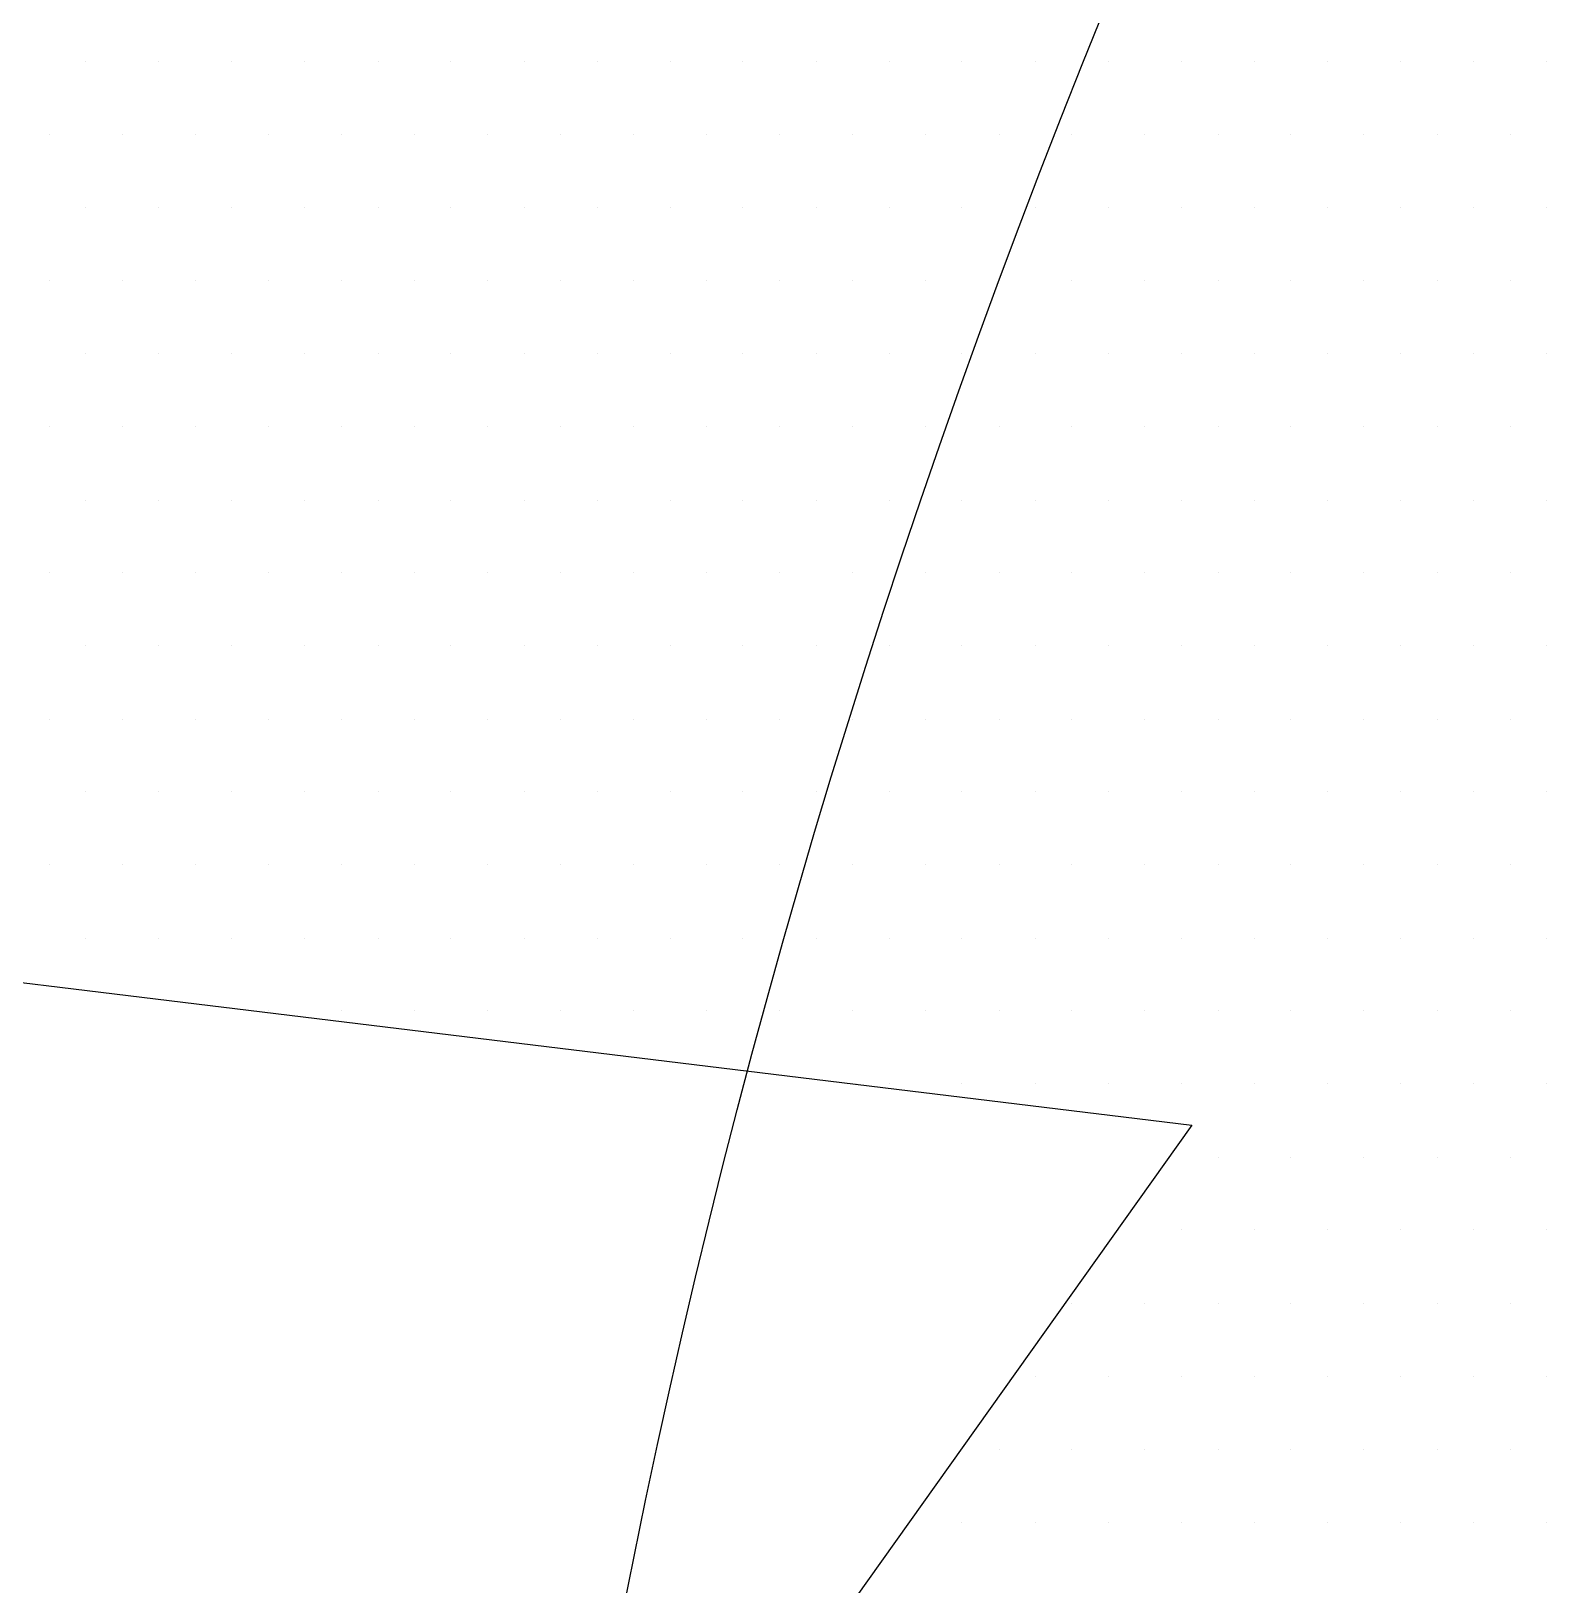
# Model space of a CAD drawing. Header units: metres. Extents: x 9606 to 9900, y 4805 to 4952.
# Drawn here: x 9862.6355 to 9863.0173, y 4852.7989 to 4853.1892 of the extents above; entities that cross this region are included whole.
import ezdxf

# ---------------------------------------------------------------- set-up
doc = ezdxf.new("R2010")
doc.units = ezdxf.units.M
doc.header["$LTSCALE"] = 2
doc.linetypes.add('CACHEX2', pattern=[0.75, 0.5, -0.25])
for name, color, linetype in [('CARTOUCHE', 7, 'Continuous'), ('LOGO', 4, 'Continuous'), ('rosace', 7, 'Continuous')]:
    doc.layers.add(name, color=color, linetype=linetype)

# ---------------------------------------------------------------- blocks, each defined once
blk = doc.blocks.new('A$C715108E3')
at = {"layer": 'LOGO', "color": 131}
for p, q in [((-20.4322, -10.2125), (-20.4322, -10.2125)), ((-20.3403, -10.2125), (-20.3403, -10.2125)), ((-20.2487, -10.2125), (-20.2487, -10.2125)), ((-20.157, -10.2125), (-20.157, -10.2125)), ((-20.065, -10.2125), (-20.065, -10.2125)), ((-19.9737, -10.2125), (-19.9737, -10.2125)), ((-19.8817, -10.2125), (-19.8817, -10.2125)), ((-19.7897, -10.2125), (-19.7897, -10.2125)), ((-19.6979, -10.2125), (-19.6979, -10.2125)), ((-19.6068, -10.2125), (-19.6068, -10.2125)), ((-19.5146, -10.2125), (-19.5146, -10.2125)), ((-19.4228, -10.2125), (-19.4228, -10.2125)), ((-19.3317, -10.2125), (-19.3317, -10.2125)), ((-19.2397, -10.2125), (-19.2397, -10.2125)), ((-19.1476, -10.2125), (-19.1476, -10.2125)), ((-19.0564, -10.2125), (-19.0564, -10.2125)), ((-18.9643, -10.2125), (-18.9643, -10.2125)), ((-18.8725, -10.2125), (-18.8725, -10.2125)), ((-18.7811, -10.2125), (-18.7811, -10.2125)), ((-18.689, -10.2125), (-18.689, -10.2125)), ((-18.5974, -10.2125), (-18.5974, -10.2125)), ((-20.4779, -10.304), (-20.4779, -10.304)), ((-20.3864, -10.304), (-20.3864, -10.304)), ((-20.2946, -10.304), (-20.2946, -10.304)), ((-20.2026, -10.304), (-20.2026, -10.304)), ((-20.1113, -10.304), (-20.1113, -10.304)), ((-20.0195, -10.304), (-20.0195, -10.304)), ((-19.9275, -10.304), (-19.9275, -10.304)), ((-19.8354, -10.304), (-19.8354, -10.304)), ((-19.7444, -10.304), (-19.7444, -10.304)), ((-19.6525, -10.304), (-19.6525, -10.304)), ((-19.5605, -10.304), (-19.5605, -10.304)), ((-19.4689, -10.304), (-19.4689, -10.304)), ((-19.377, -10.304), (-19.377, -10.304)), ((-19.2852, -10.304), (-19.2852, -10.304)), ((-19.1939, -10.304), (-19.1939, -10.304)), ((-19.1019, -10.304), (-19.1019, -10.304)), ((-19.0099, -10.304), (-19.0099, -10.304)), ((-18.9186, -10.304), (-18.9186, -10.304)), ((-18.8268, -10.304), (-18.8268, -10.304)), ((-18.7349, -10.304), (-18.7349, -10.304)), ((-18.6429, -10.304), (-18.6429, -10.304)), ((-20.4322, -10.3954), (-20.4322, -10.3954)), ((-20.3403, -10.3954), (-20.3403, -10.3954)), ((-20.2487, -10.3954), (-20.2487, -10.3954)), ((-20.157, -10.3954), (-20.157, -10.3954)), ((-20.065, -10.3954), (-20.065, -10.3954)), ((-19.9737, -10.3954), (-19.9737, -10.3954)), ((-19.8817, -10.3954), (-19.8817, -10.3954)), ((-19.7897, -10.3954), (-19.7897, -10.3954)), ((-19.6979, -10.3954), (-19.6979, -10.3954)), ((-19.6068, -10.3954), (-19.6068, -10.3954)), ((-19.5146, -10.3954), (-19.5146, -10.3954)), ((-19.4228, -10.3954), (-19.4228, -10.3954)), ((-19.3317, -10.3954), (-19.3317, -10.3954)), ((-19.2397, -10.3954), (-19.2397, -10.3954)), ((-19.1476, -10.3954), (-19.1476, -10.3954)), ((-19.0564, -10.3954), (-19.0564, -10.3954)), ((-18.9643, -10.3954), (-18.9643, -10.3954)), ((-18.8725, -10.3954), (-18.8725, -10.3954)), ((-18.7811, -10.3954), (-18.7811, -10.3954)), ((-18.689, -10.3954), (-18.689, -10.3954)), ((-18.5974, -10.3954), (-18.5974, -10.3954)), ((-20.4779, -10.4878), (-20.4779, -10.4878)), ((-20.3864, -10.4878), (-20.3864, -10.4878)), ((-20.2946, -10.4878), (-20.2946, -10.4878)), ((-20.2026, -10.4878), (-20.2026, -10.4878)), ((-20.1113, -10.4878), (-20.1113, -10.4878)), ((-20.0195, -10.4878), (-20.0195, -10.4878)), ((-19.9275, -10.4878), (-19.9275, -10.4878)), ((-19.8354, -10.4878), (-19.8354, -10.4878)), ((-19.7444, -10.4878), (-19.7444, -10.4878)), ((-19.6525, -10.4878), (-19.6525, -10.4878)), ((-19.5605, -10.4878), (-19.5605, -10.4878)), ((-19.4689, -10.4878), (-19.4689, -10.4878)), ((-19.377, -10.4878), (-19.377, -10.4878)), ((-19.2852, -10.4878), (-19.2852, -10.4878)), ((-19.1939, -10.4878), (-19.1939, -10.4878)), ((-19.1019, -10.4878), (-19.1019, -10.4878)), ((-19.0099, -10.4878), (-19.0099, -10.4878)), ((-18.9186, -10.4878), (-18.9186, -10.4878)), ((-18.8268, -10.4878), (-18.8268, -10.4878)), ((-18.7349, -10.4878), (-18.7349, -10.4878)), ((-18.6429, -10.4878), (-18.6429, -10.4878)), ((-20.4322, -10.5791), (-20.4322, -10.5791)), ((-20.3403, -10.5791), (-20.3403, -10.5791)), ((-20.2487, -10.5791), (-20.2487, -10.5791)), ((-20.157, -10.5791), (-20.157, -10.5791)), ((-20.065, -10.5791), (-20.065, -10.5791)), ((-19.9737, -10.5791), (-19.9737, -10.5791)), ((-19.8817, -10.5791), (-19.8817, -10.5791)), ((-19.7897, -10.5791), (-19.7897, -10.5791)), ((-19.6979, -10.5791), (-19.6979, -10.5791)), ((-19.6068, -10.5791), (-19.6068, -10.5791)), ((-19.5146, -10.5791), (-19.5146, -10.5791)), ((-19.4228, -10.5791), (-19.4228, -10.5791)), ((-19.3317, -10.5791), (-19.3317, -10.5791)), ((-19.2397, -10.5791), (-19.2397, -10.5791)), ((-19.1476, -10.5791), (-19.1476, -10.5791)), ((-19.0564, -10.5791), (-19.0564, -10.5791)), ((-18.9643, -10.5791), (-18.9643, -10.5791)), ((-18.8725, -10.5791), (-18.8725, -10.5791)), ((-18.7811, -10.5791), (-18.7811, -10.5791)), ((-18.689, -10.5791), (-18.689, -10.5791)), ((-18.5974, -10.5791), (-18.5974, -10.5791)), ((-20.4779, -10.6704), (-20.4779, -10.6704)), ((-20.3864, -10.6704), (-20.3864, -10.6704)), ((-20.2946, -10.6704), (-20.2946, -10.6704)), ((-20.2026, -10.6704), (-20.2026, -10.6704)), ((-20.1113, -10.6704), (-20.1113, -10.6704)), ((-20.0195, -10.6704), (-20.0195, -10.6704)), ((-19.9275, -10.6704), (-19.9275, -10.6704)), ((-19.8354, -10.6704), (-19.8354, -10.6704)), ((-19.7444, -10.6704), (-19.7444, -10.6704)), ((-19.6525, -10.6704), (-19.6525, -10.6704)), ((-19.5605, -10.6704), (-19.5605, -10.6704)), ((-19.4689, -10.6704), (-19.4689, -10.6704)), ((-19.377, -10.6704), (-19.377, -10.6704)), ((-19.2852, -10.6704), (-19.2852, -10.6704)), ((-19.1939, -10.6704), (-19.1939, -10.6704)), ((-19.1019, -10.6704), (-19.1019, -10.6704)), ((-19.0099, -10.6704), (-19.0099, -10.6704)), ((-18.9186, -10.6704), (-18.9186, -10.6704)), ((-18.8268, -10.6704), (-18.8268, -10.6704)), ((-18.7349, -10.6704), (-18.7349, -10.6704)), ((-18.6429, -10.6704), (-18.6429, -10.6704)), ((-20.4322, -10.7631), (-20.4322, -10.7631)), ((-20.3403, -10.7631), (-20.3403, -10.7631)), ((-20.2487, -10.7631), (-20.2487, -10.7631)), ((-20.157, -10.7631), (-20.157, -10.7631)), ((-20.065, -10.7631), (-20.065, -10.7631)), ((-19.9737, -10.7631), (-19.9737, -10.7631)), ((-19.8817, -10.7631), (-19.8817, -10.7631)), ((-19.7897, -10.7631), (-19.7897, -10.7631)), ((-19.6979, -10.7631), (-19.6979, -10.7631)), ((-19.6068, -10.7631), (-19.6068, -10.7631)), ((-19.5146, -10.7631), (-19.5146, -10.7631)), ((-19.4228, -10.7631), (-19.4228, -10.7631)), ((-19.3317, -10.7631), (-19.3317, -10.7631)), ((-19.2397, -10.7631), (-19.2397, -10.7631)), ((-19.1476, -10.7631), (-19.1476, -10.7631)), ((-19.0564, -10.7631), (-19.0564, -10.7631)), ((-18.9643, -10.7631), (-18.9643, -10.7631)), ((-18.8725, -10.7631), (-18.8725, -10.7631)), ((-18.7811, -10.7631), (-18.7811, -10.7631)), ((-18.689, -10.7631), (-18.689, -10.7631)), ((-18.5974, -10.7631), (-18.5974, -10.7631)), ((-20.4779, -10.8544), (-20.4779, -10.8544)), ((-20.3864, -10.8544), (-20.3864, -10.8544)), ((-20.2946, -10.8544), (-20.2946, -10.8544)), ((-20.2026, -10.8544), (-20.2026, -10.8544)), ((-20.1113, -10.8544), (-20.1113, -10.8544)), ((-20.0195, -10.8544), (-20.0195, -10.8544)), ((-19.9275, -10.8544), (-19.9275, -10.8544)), ((-19.8354, -10.8544), (-19.8354, -10.8544)), ((-19.7444, -10.8544), (-19.7444, -10.8544)), ((-19.6525, -10.8544), (-19.6525, -10.8544)), ((-19.5605, -10.8544), (-19.5605, -10.8544)), ((-19.4689, -10.8544), (-19.4689, -10.8544)), ((-19.377, -10.8544), (-19.377, -10.8544)), ((-19.2852, -10.8544), (-19.2852, -10.8544)), ((-19.1939, -10.8544), (-19.1939, -10.8544)), ((-19.1019, -10.8544), (-19.1019, -10.8544)), ((-19.0099, -10.8544), (-19.0099, -10.8544)), ((-18.9186, -10.8544), (-18.9186, -10.8544)), ((-18.8268, -10.8544), (-18.8268, -10.8544)), ((-18.7349, -10.8544), (-18.7349, -10.8544)), ((-18.6429, -10.8544), (-18.6429, -10.8544)), ((-20.4322, -10.9455), (-20.4322, -10.9455)), ((-20.3403, -10.9455), (-20.3403, -10.9455)), ((-20.2487, -10.9455), (-20.2487, -10.9455)), ((-20.157, -10.9455), (-20.157, -10.9455)), ((-20.065, -10.9455), (-20.065, -10.9455)), ((-19.9737, -10.9455), (-19.9737, -10.9455)), ((-19.8817, -10.9455), (-19.8817, -10.9455)), ((-19.7897, -10.9455), (-19.7897, -10.9455)), ((-19.6979, -10.9455), (-19.6979, -10.9455)), ((-19.6068, -10.9455), (-19.6068, -10.9455)), ((-19.5146, -10.9455), (-19.5146, -10.9455)), ((-19.4228, -10.9455), (-19.4228, -10.9455)), ((-19.3317, -10.9455), (-19.3317, -10.9455)), ((-19.2397, -10.9455), (-19.2397, -10.9455)), ((-19.1476, -10.9455), (-19.1476, -10.9455)), ((-19.0564, -10.9455), (-19.0564, -10.9455)), ((-18.9643, -10.9455), (-18.9643, -10.9455)), ((-18.8725, -10.9455), (-18.8725, -10.9455)), ((-18.7811, -10.9455), (-18.7811, -10.9455)), ((-18.689, -10.9455), (-18.689, -10.9455)), ((-18.5974, -10.9455), (-18.5974, -10.9455)), ((-20.4779, -11.0383), (-20.4779, -11.0383)), ((-20.3864, -11.0383), (-20.3864, -11.0383)), ((-20.2946, -11.0383), (-20.2946, -11.0383)), ((-20.2026, -11.0383), (-20.2026, -11.0383)), ((-20.1113, -11.0383), (-20.1113, -11.0383)), ((-20.0195, -11.0383), (-20.0195, -11.0383)), ((-19.9275, -11.0383), (-19.9275, -11.0383)), ((-19.8354, -11.0383), (-19.8354, -11.0383)), ((-19.7444, -11.0383), (-19.7444, -11.0383)), ((-19.6525, -11.0383), (-19.6525, -11.0383)), ((-19.5605, -11.0383), (-19.5605, -11.0383)), ((-19.4689, -11.0383), (-19.4689, -11.0383)), ((-19.377, -11.0383), (-19.377, -11.0383)), ((-19.2852, -11.0383), (-19.2852, -11.0383)), ((-19.1939, -11.0383), (-19.1939, -11.0383)), ((-19.1019, -11.0383), (-19.1019, -11.0383)), ((-19.0099, -11.0383), (-19.0099, -11.0383)), ((-18.9186, -11.0383), (-18.9186, -11.0383)), ((-18.8268, -11.0383), (-18.8268, -11.0383)), ((-18.7349, -11.0383), (-18.7349, -11.0383)), ((-18.6429, -11.0383), (-18.6429, -11.0383)), ((-20.4322, -11.1293), (-20.4322, -11.1293)), ((-20.3403, -11.1293), (-20.3403, -11.1293)), ((-20.2487, -11.1293), (-20.2487, -11.1293)), ((-20.157, -11.1293), (-20.157, -11.1293)), ((-20.065, -11.1293), (-20.065, -11.1293)), ((-19.9737, -11.1293), (-19.9737, -11.1293)), ((-19.8817, -11.1293), (-19.8817, -11.1293)), ((-19.7897, -11.1293), (-19.7897, -11.1293)), ((-19.6979, -11.1293), (-19.6979, -11.1293)), ((-19.6068, -11.1293), (-19.6068, -11.1293)), ((-19.5146, -11.1293), (-19.5146, -11.1293)), ((-19.4228, -11.1293), (-19.4228, -11.1293)), ((-19.3317, -11.1293), (-19.3317, -11.1293)), ((-19.2397, -11.1293), (-19.2397, -11.1293)), ((-19.1476, -11.1293), (-19.1476, -11.1293)), ((-19.0564, -11.1293), (-19.0564, -11.1293)), ((-18.9643, -11.1293), (-18.9643, -11.1293)), ((-18.8725, -11.1293), (-18.8725, -11.1293)), ((-18.7811, -11.1293), (-18.7811, -11.1293)), ((-18.689, -11.1293), (-18.689, -11.1293)), ((-18.5974, -11.1293), (-18.5974, -11.1293)), ((-20.4779, -11.2208), (-20.4779, -11.2208)), ((-20.3864, -11.2208), (-20.3864, -11.2208)), ((-20.2946, -11.2208), (-20.2946, -11.2208)), ((-20.2026, -11.2208), (-20.2026, -11.2208)), ((-20.1113, -11.2208), (-20.1113, -11.2208)), ((-20.0195, -11.2208), (-20.0195, -11.2208)), ((-19.9275, -11.2208), (-19.9275, -11.2208)), ((-19.8354, -11.2208), (-19.8354, -11.2208)), ((-19.7444, -11.2208), (-19.7444, -11.2208)), ((-19.6525, -11.2208), (-19.6525, -11.2208)), ((-19.5605, -11.2208), (-19.5605, -11.2208)), ((-19.4689, -11.2208), (-19.4689, -11.2208)), ((-19.377, -11.2208), (-19.377, -11.2208)), ((-19.2852, -11.2208), (-19.2852, -11.2208)), ((-19.1939, -11.2208), (-19.1939, -11.2208)), ((-19.1019, -11.2208), (-19.1019, -11.2208)), ((-19.0099, -11.2208), (-19.0099, -11.2208)), ((-18.9186, -11.2208), (-18.9186, -11.2208)), ((-18.8268, -11.2208), (-18.8268, -11.2208)), ((-18.7349, -11.2208), (-18.7349, -11.2208)), ((-18.6429, -11.2208), (-18.6429, -11.2208)), ((-20.4322, -11.3132), (-20.4322, -11.3132)), ((-20.3403, -11.3132), (-20.3403, -11.3132)), ((-20.2487, -11.3132), (-20.2487, -11.3132)), ((-20.157, -11.3132), (-20.157, -11.3132)), ((-20.065, -11.3132), (-20.065, -11.3132)), ((-19.9737, -11.3132), (-19.9737, -11.3132)), ((-19.8817, -11.3132), (-19.8817, -11.3132)), ((-19.7897, -11.3132), (-19.7897, -11.3132)), ((-19.6979, -11.3132), (-19.6979, -11.3132)), ((-19.6068, -11.3132), (-19.6068, -11.3132)), ((-19.5146, -11.3132), (-19.5146, -11.3132)), ((-19.4228, -11.3132), (-19.4228, -11.3132)), ((-19.3317, -11.3132), (-19.3317, -11.3132)), ((-19.2397, -11.3132), (-19.2397, -11.3132)), ((-19.1476, -11.3132), (-19.1476, -11.3132)), ((-19.0564, -11.3132), (-19.0564, -11.3132)), ((-18.9643, -11.3132), (-18.9643, -11.3132)), ((-18.8725, -11.3132), (-18.8725, -11.3132)), ((-18.7811, -11.3132), (-18.7811, -11.3132)), ((-18.689, -11.3132), (-18.689, -11.3132)), ((-18.5974, -11.3132), (-18.5974, -11.3132)), ((-20.2183, -11.4045), (-20.2183, -11.4045)), ((-20.2026, -11.4045), (-20.2026, -11.4045)), ((-20.1113, -11.4045), (-20.1113, -11.4045)), ((-20.0195, -11.4045), (-20.0195, -11.4045)), ((-19.9275, -11.4045), (-19.9275, -11.4045)), ((-19.8354, -11.4045), (-19.8354, -11.4045)), ((-19.7444, -11.4045), (-19.7444, -11.4045)), ((-19.6525, -11.4045), (-19.6525, -11.4045)), ((-19.5605, -11.4045), (-19.5605, -11.4045)), ((-19.4689, -11.4045), (-19.4689, -11.4045)), ((-19.377, -11.4045), (-19.377, -11.4045)), ((-19.2852, -11.4045), (-19.2852, -11.4045)), ((-19.1939, -11.4045), (-19.1939, -11.4045)), ((-19.1019, -11.4045), (-19.1019, -11.4045)), ((-19.0099, -11.4045), (-19.0099, -11.4045)), ((-18.9186, -11.4045), (-18.9186, -11.4045)), ((-18.8268, -11.4045), (-18.8268, -11.4045)), ((-18.7349, -11.4045), (-18.7349, -11.4045)), ((-18.6429, -11.4045), (-18.6429, -11.4045)), ((-19.4647, -11.4959), (-19.4647, -11.4959)), ((-19.4228, -11.4959), (-19.4228, -11.4959)), ((-19.3317, -11.4959), (-19.3317, -11.4959)), ((-19.2397, -11.4959), (-19.2397, -11.4959)), ((-19.1476, -11.4959), (-19.1476, -11.4959)), ((-19.0564, -11.4959), (-19.0564, -11.4959)), ((-18.9643, -11.4959), (-18.9643, -11.4959)), ((-18.8725, -11.4959), (-18.8725, -11.4959)), ((-18.7811, -11.4959), (-18.7811, -11.4959)), ((-18.689, -11.4959), (-18.689, -11.4959)), ((-18.5974, -11.4959), (-18.5974, -11.4959)), ((-19.0715, -11.5885), (-19.0715, -11.5885)), ((-19.0099, -11.5885), (-19.0099, -11.5885)), ((-18.9186, -11.5885), (-18.9186, -11.5885)), ((-18.8268, -11.5885), (-18.8268, -11.5885)), ((-18.7349, -11.5885), (-18.7349, -11.5885)), ((-18.6429, -11.5885), (-18.6429, -11.5885)), ((-19.1369, -11.6798), (-19.1369, -11.6798)), ((-19.0564, -11.6798), (-19.0564, -11.6798)), ((-18.9643, -11.6798), (-18.9643, -11.6798)), ((-18.8725, -11.6798), (-18.8725, -11.6798)), ((-18.7811, -11.6798), (-18.7811, -11.6798)), ((-18.689, -11.6798), (-18.689, -11.6798)), ((-18.5974, -11.6798), (-18.5974, -11.6798)), ((-19.202, -11.7722), (-19.202, -11.7722)), ((-19.1939, -11.7722), (-19.1939, -11.7722)), ((-19.1019, -11.7722), (-19.1019, -11.7722)), ((-19.0099, -11.7722), (-19.0099, -11.7722)), ((-18.9186, -11.7722), (-18.9186, -11.7722)), ((-18.8268, -11.7722), (-18.8268, -11.7722)), ((-18.7349, -11.7722), (-18.7349, -11.7722)), ((-18.6429, -11.7722), (-18.6429, -11.7722)), ((-19.2672, -11.8636), (-19.2672, -11.8636)), ((-19.2397, -11.8636), (-19.2397, -11.8636)), ((-19.1476, -11.8636), (-19.1476, -11.8636)), ((-19.0564, -11.8636), (-19.0564, -11.8636)), ((-18.9643, -11.8636), (-18.9643, -11.8636)), ((-18.8725, -11.8636), (-18.8725, -11.8636)), ((-18.7811, -11.8636), (-18.7811, -11.8636)), ((-18.689, -11.8636), (-18.689, -11.8636)), ((-18.5974, -11.8636), (-18.5974, -11.8636)), ((-19.3328, -11.9553), (-19.3328, -11.9553)), ((-19.2852, -11.9553), (-19.2852, -11.9553)), ((-19.1939, -11.9553), (-19.1939, -11.9553)), ((-19.1019, -11.9553), (-19.1019, -11.9553)), ((-19.0099, -11.9553), (-19.0099, -11.9553)), ((-18.9186, -11.9553), (-18.9186, -11.9553)), ((-18.8268, -11.9553), (-18.8268, -11.9553)), ((-18.7349, -11.9553), (-18.7349, -11.9553)), ((-18.6429, -11.9553), (-18.6429, -11.9553)), ((-19.3976, -12.0473), (-19.3976, -12.0473)), ((-19.3317, -12.0473), (-19.3317, -12.0473)), ((-19.2397, -12.0473), (-19.2397, -12.0473)), ((-19.1476, -12.0473), (-19.1476, -12.0473)), ((-19.0564, -12.0473), (-19.0564, -12.0473)), ((-18.9643, -12.0473), (-18.9643, -12.0473)), ((-18.8725, -12.0473), (-18.8725, -12.0473)), ((-18.7811, -12.0473), (-18.7811, -12.0473)), ((-18.689, -12.0473), (-18.689, -12.0473)), ((-18.5974, -12.0473), (-18.5974, -12.0473))]:
    blk.add_line(p, q, dxfattribs=at)
blk.add_lwpolyline([(-13.4372, -9.6448), (-17.1584, -8.2441), (-18.0286, -7.9298), (-18.0526, -7.5674), (-19.5918, -4.1428), (-19.9715, -4.6917), (-20.3358, -5.3705), (-20.5244, -6.0493), (-18.8268, -9.8581), (-21.759, -9.5491), (-21.8471, -10.1027), (-21.9097, -10.8565), (-21.9352, -11.1957), (-19.0429, -11.5482), (-21.5982, -15.1374)], dxfattribs=at)
blk = doc.blocks.new('A$C581E6685')
at = {"layer": 'rosace', "color": 32, "linetype": 'CACHEX2', "ltscale": 1.5}
blk.add_ellipse((-38.0538, 23.8138), major_axis=(-19.0311, -3.534), ratio=0.590567, dxfattribs=at)
at = {"layer": 'rosace', "color": 32}
blk.add_ellipse((-37.6144, 23.8499), major_axis=(-13.5768, -4.2839), ratio=0.791971, dxfattribs=at)
at = {"layer": 'CARTOUCHE'}
blk.add_blockref('A$C715108E3', (-31.6739, 36.3189), dxfattribs=at)

msp = doc.modelspace()

# ---------------------------------------------------------------- block references
at = {"layer": 'CARTOUCHE', "xscale": 0.2, "yscale": 0.2, "zscale": 0.2}
msp.add_blockref('A$C581E6685', (9873.0705, 4847.96026), dxfattribs=at)

doc.saveas('drawing.dxf')
